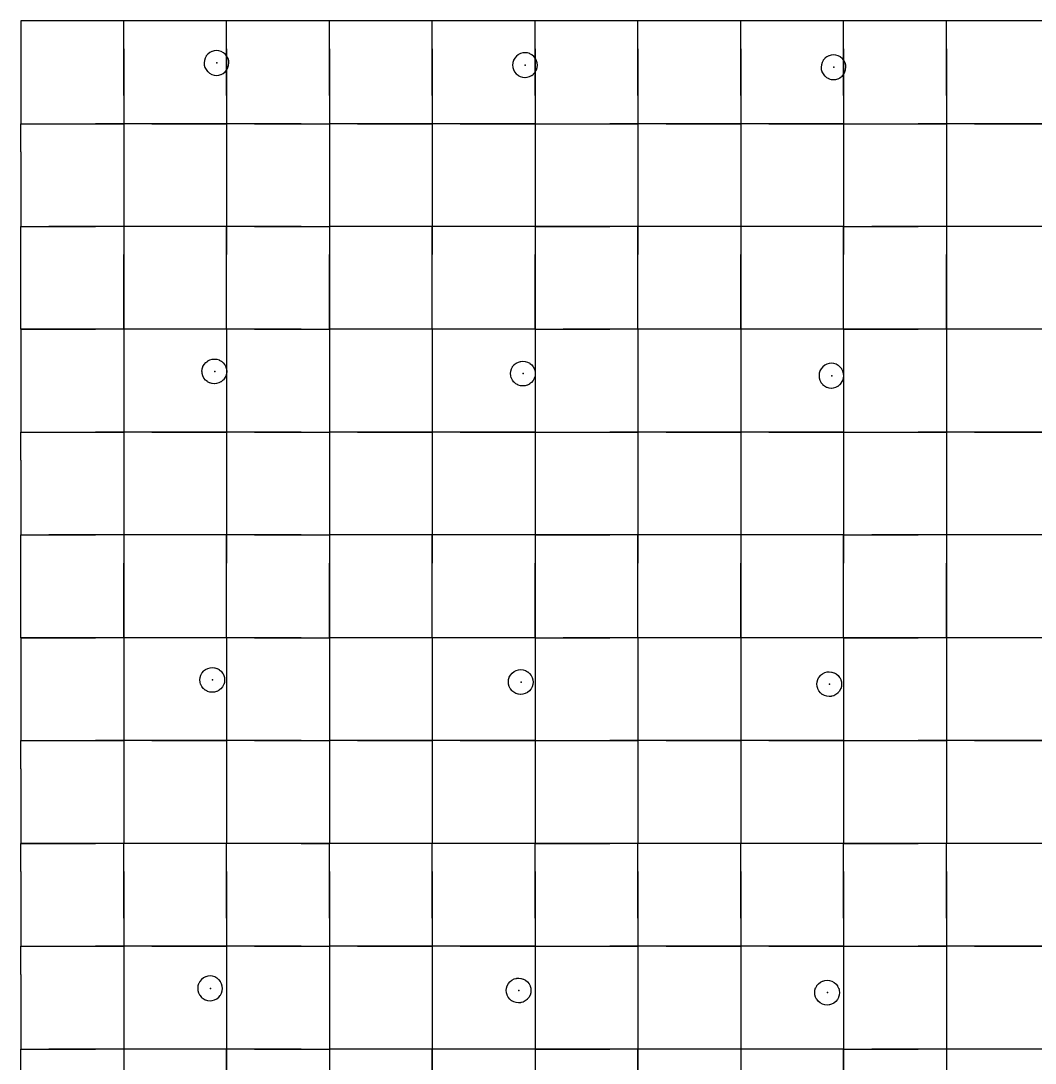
# Model space of a CAD drawing. Header units: metres. Extents: x 0 to 438, y -24 to 612.
# Drawn here: x 0 to 88.8, y 511.8 to 603 of the extents above; entities that cross this region are included whole.
import ezdxf

# ---------------------------------------------------------------- set-up
doc = ezdxf.new("R2010")
doc.units = ezdxf.units.M
doc.layers.add('LAYER_01_CUT', color=7, linetype='Continuous')
doc.layers.add('LAYER_04_GRID', color=7, linetype='Continuous')

msp = doc.modelspace()

# ---------------------------------------------------------------- linework, layer by layer
at = {"layer": 'LAYER_01_CUT'}
for points in [[(90, 603), (87.538, 603), (81, 603), (78.538, 603), (72, 603), (69.538, 603), (63, 603), (60.538, 603), (54, 603), (51.538, 603), (45, 603), (42.538, 603), (36, 603), (33.538, 603), (27, 603), (24.538, 603), (18, 603), (15.538, 603), (9, 603), (6.538, 603), (0, 603), (0, 600.538)], [(9, 596.462), (9, 603)], [(9, 600.538), (9, 603)], [(18, 596.462), (18, 603)], [(18, 600.538), (18, 603)], [(27, 596.462), (27, 603)], [(27, 600.538), (27, 603)], [(36, 596.462), (36, 603)], [(36, 600.538), (36, 603)], [(45, 596.462), (45, 603)], [(45, 600.538), (45, 603)], [(54, 596.462), (54, 603)], [(54, 600.538), (54, 603)], [(63, 596.462), (63, 603)], [(63, 600.538), (63, 603)], [(72, 596.462), (72, 603)], [(72, 600.538), (72, 603)], [(81, 596.462), (81, 603)], [(81, 600.538), (81, 603)], [(0, 600.538), (0, 594)], [(9, 600.538), (9, 594)], [(16.512, 598.418), (16.52, 598.414), (16.704, 598.314), (16.712, 598.311), (16.908, 598.251), (16.917, 598.25), (17.115, 598.23), (17.123, 598.23), (17.31, 598.246), (17.318, 598.248), (17.509, 598.301), (17.517, 598.305), (17.702, 598.398), (17.709, 598.403), (17.875, 598.534), (17.881, 598.541), (18.017, 598.702), (18.022, 598.71), (18.122, 598.895), (18.124, 598.903), (18.185, 599.099), (18.185, 599.107), (18.206, 599.306), (18.205, 599.313), (18.19, 599.5), (18.188, 599.508), (18.135, 599.7), (18.131, 599.708), (18.038, 599.893), (18.032, 599.9), (17.902, 600.066), (17.895, 600.071), (17.733, 600.208), (17.726, 600.212), (17.541, 600.312), (17.533, 600.315), (17.337, 600.375), (17.329, 600.376), (17.13, 600.396), (17.122, 600.396), (16.935, 600.38), (16.927, 600.378), (16.736, 600.325), (16.728, 600.321), (16.543, 600.228), (16.536, 600.223), (16.37, 600.092), (16.364, 600.086), (16.228, 599.924), (16.224, 599.916), (16.123, 599.732), (16.121, 599.723), (16.061, 599.527), (16.06, 599.519), (16.039, 599.321), (16.04, 599.313), (16.055, 599.126), (16.058, 599.118), (16.111, 598.926), (16.115, 598.919), (16.207, 598.734), (16.213, 598.727), (16.343, 598.56), (16.35, 598.555), (16.512, 598.418)], [(18, 600.538), (18, 594)], [(27, 600.538), (27, 594)], [(36, 600.538), (36, 594)], [(45, 600.538), (45, 594)], [(54, 600.538), (54, 594)], [(63, 600.538), (63, 594)], [(72, 600.538), (72, 594)], [(81, 600.538), (81, 594)], [(43.535, 600.037), (43.369, 599.906), (43.364, 599.899), (43.227, 599.737), (43.223, 599.73), (43.123, 599.545), (43.12, 599.537), (43.06, 599.341), (43.059, 599.333), (43.039, 599.134), (43.039, 599.126), (43.055, 598.939), (43.057, 598.931), (43.11, 598.74), (43.114, 598.732), (43.207, 598.547), (43.212, 598.54), (43.343, 598.374), (43.349, 598.368), (43.511, 598.232), (43.519, 598.228), (43.703, 598.127), (43.712, 598.125), (43.908, 598.065), (43.916, 598.064), (44.114, 598.043), (44.122, 598.044), (44.309, 598.06), (44.317, 598.062), (44.509, 598.115), (44.516, 598.119), (44.702, 598.211), (44.708, 598.217), (44.875, 598.347), (44.88, 598.354), (45.017, 598.516), (45.021, 598.524), (45.121, 598.708), (45.124, 598.716), (45.184, 598.912), (45.185, 598.921), (45.205, 599.119), (45.205, 599.127), (45.189, 599.314), (45.187, 599.322), (45.134, 599.513), (45.13, 599.521), (45.037, 599.706), (45.032, 599.713), (44.901, 599.879), (44.895, 599.885), (44.733, 600.021), (44.725, 600.026), (44.54, 600.126), (44.532, 600.128), (44.336, 600.189), (44.328, 600.189), (44.13, 600.21), (44.122, 600.209), (43.935, 600.194), (43.927, 600.192), (43.735, 600.139), (43.728, 600.135), (43.542, 600.042), (43.535, 600.037)], [(71.88, 598.168), (72.016, 598.33), (72.02, 598.337), (72.121, 598.522), (72.123, 598.53), (72.183, 598.726), (72.184, 598.734), (72.205, 598.933), (72.204, 598.94), (72.188, 599.127), (72.186, 599.135), (72.133, 599.327), (72.129, 599.335), (72.037, 599.52), (72.031, 599.527), (71.901, 599.693), (71.894, 599.699), (71.732, 599.835), (71.724, 599.839), (71.54, 599.939), (71.532, 599.942), (71.336, 600.002), (71.327, 600.003), (71.129, 600.024), (71.121, 600.023), (70.934, 600.007), (70.926, 600.005), (70.735, 599.952), (70.727, 599.948), (70.542, 599.856), (70.535, 599.85), (70.369, 599.719), (70.363, 599.713), (70.227, 599.551), (70.222, 599.543), (70.122, 599.359), (70.12, 599.351), (70.059, 599.154), (70.058, 599.146), (70.038, 598.948), (70.039, 598.94), (70.054, 598.753), (70.056, 598.745), (70.109, 598.553), (70.113, 598.546), (70.206, 598.361), (70.211, 598.354), (70.342, 598.188), (70.349, 598.182), (70.511, 598.045), (70.518, 598.041), (70.703, 597.941), (70.711, 597.938), (70.907, 597.878), (70.915, 597.877), (71.114, 597.857), (71.122, 597.858), (71.309, 597.873), (71.317, 597.875), (71.508, 597.928), (71.516, 597.932), (71.701, 598.025), (71.708, 598.03), (71.874, 598.161), (71.88, 598.168)], [(9, 596.462), (9, 594)], [(18, 596.462), (18, 594)], [(27, 596.462), (27, 594)], [(36, 596.462), (36, 594)], [(45, 596.462), (45, 594)], [(54, 596.462), (54, 594)], [(63, 596.462), (63, 594)], [(72, 596.462), (72, 594)], [(81, 596.462), (81, 594)], [(0, 591.538), (0, 594), (2.462, 594), (9, 594), (9, 587.462)], [(0, 594), (6.538, 594)], [(9, 594), (6.538, 594)], [(11.462, 594), (9, 594)], [(15.538, 594), (9, 594)], [(9, 594), (9, 591.538)], [(11.462, 594), (18, 594), (18, 587.462)], [(18, 594), (15.538, 594)], [(20.462, 594), (18, 594)], [(24.538, 594), (18, 594)], [(18, 594), (18, 591.538)], [(20.462, 594), (27, 594), (27, 587.462)], [(24.538, 594), (27, 594)], [(29.462, 594), (27, 594)], [(33.538, 594), (27, 594)], [(27, 594), (27, 591.538)], [(29.462, 594), (36, 594), (36, 587.462)], [(36, 594), (33.538, 594)], [(38.462, 594), (36, 594)], [(42.538, 594), (36, 594)], [(36, 594), (36, 591.538)], [(38.462, 594), (45, 594), (45, 587.462)], [(45, 594), (42.538, 594)], [(45, 594), (45, 591.538)], [(45, 594), (47.462, 594)], [(45, 594), (51.538, 594)], [(47.462, 594), (54, 594), (54, 587.462)], [(54, 594), (51.538, 594)], [(56.462, 594), (54, 594)], [(60.538, 594), (54, 594)], [(54, 594), (54, 591.538)], [(56.462, 594), (63, 594), (63, 587.462)], [(63, 594), (60.538, 594)], [(65.462, 594), (63, 594)], [(69.538, 594), (63, 594)], [(63, 594), (63, 591.538)], [(65.462, 594), (72, 594), (72, 587.462)], [(72, 594), (69.538, 594)], [(72, 594), (72, 591.538)], [(72, 594), (74.462, 594)], [(72, 594), (78.538, 594)], [(74.462, 594), (81, 594), (81, 587.462)], [(81, 594), (78.538, 594)], [(83.462, 594), (81, 594)], [(87.538, 594), (81, 594)], [(81, 594), (81, 591.538)], [(83.462, 594), (90, 594), (90, 587.462)], [(90, 594), (87.538, 594)], [(0, 591.538), (0, 585)], [(9, 591.538), (9, 585)], [(18, 591.538), (18, 585)], [(27, 591.538), (27, 585)], [(36, 591.538), (36, 585)], [(45, 591.538), (45, 585)], [(54, 591.538), (54, 585)], [(63, 591.538), (63, 585)], [(72, 591.538), (72, 585)], [(81, 591.538), (81, 585)], [(9, 587.462), (9, 585)], [(18, 587.462), (18, 585)], [(27, 587.462), (27, 585)], [(36, 587.462), (36, 585)], [(45, 587.462), (45, 585)], [(54, 587.462), (54, 585)], [(63, 587.462), (63, 585)], [(72, 587.462), (72, 585)], [(81, 587.462), (81, 585)], [(0, 582.538), (0, 585), (2.462, 585)], [(0, 585), (6.538, 585)], [(9, 585), (2.462, 585)], [(9, 585), (6.538, 585)], [(11.462, 585), (9, 585), (9, 578.462), (9, 576), (9, 569.462)], [(15.538, 585), (9, 585)], [(9, 585), (9, 582.538)], [(18, 585), (11.462, 585)], [(18, 585), (15.538, 585)], [(18, 578.462), (18, 585), (18, 582.538)], [(20.462, 585), (18, 585)], [(24.538, 585), (18, 585)], [(20.462, 585), (27, 585)], [(24.538, 585), (27, 585)], [(29.462, 585), (27, 585), (27, 578.462), (27, 576), (27, 569.462)], [(33.538, 585), (27, 585)], [(27, 585), (27, 582.538)], [(36, 585), (29.462, 585)], [(36, 585), (33.538, 585)], [(36, 578.462), (36, 585), (36, 582.538)], [(38.462, 585), (36, 585)], [(42.538, 585), (36, 585)], [(45, 585), (38.462, 585)], [(45, 585), (42.538, 585)], [(47.462, 585), (45, 585), (45, 578.462), (45, 576), (45, 569.462)], [(45, 585), (45, 582.538)], [(45, 585), (51.538, 585)], [(54, 585), (47.462, 585)], [(54, 585), (51.538, 585)], [(54, 578.462), (54, 585), (54, 582.538)], [(56.462, 585), (54, 585)], [(60.538, 585), (54, 585)], [(63, 585), (56.462, 585)], [(63, 585), (60.538, 585)], [(65.462, 585), (63, 585), (63, 578.462), (63, 576), (63, 569.462)], [(69.538, 585), (63, 585)], [(63, 585), (63, 582.538)], [(72, 585), (65.462, 585)], [(72, 585), (69.538, 585)], [(72, 578.462), (72, 585), (72, 582.538)], [(72, 585), (74.462, 585)], [(72, 585), (78.538, 585)], [(81, 585), (74.462, 585)], [(81, 585), (78.538, 585)], [(83.462, 585), (81, 585), (81, 578.462), (81, 576), (81, 569.462)], [(87.538, 585), (81, 585)], [(81, 585), (81, 582.538)], [(90, 585), (83.462, 585)], [(90, 585), (87.538, 585)], [(0, 576), (0, 582.538)], [(9, 576), (9, 582.538)], [(18, 576), (18, 582.538)], [(27, 576), (27, 582.538)], [(36, 576), (36, 582.538)], [(45, 576), (45, 582.538)], [(54, 576), (54, 582.538)], [(63, 576), (63, 582.538)], [(72, 576), (72, 582.538)], [(81, 576), (81, 582.538)], [(18, 576), (18, 578.462)], [(36, 576), (36, 578.462)], [(54, 576), (54, 578.462)], [(72, 576), (72, 578.462)], [(2.462, 576), (0, 576), (0, 573.538)], [(0, 576), (6.538, 576)], [(9, 576), (2.462, 576)], [(9, 576), (6.538, 576)], [(11.462, 576), (9, 576)], [(15.538, 576), (9, 576)], [(9, 576), (9, 573.538)], [(18, 576), (11.462, 576)], [(18, 576), (15.538, 576)], [(20.462, 576), (18, 576), (18, 569.462)], [(24.538, 576), (18, 576)], [(18, 576), (18, 573.538)], [(20.462, 576), (27, 576)], [(24.538, 576), (27, 576)], [(29.462, 576), (27, 576)], [(33.538, 576), (27, 576)], [(27, 576), (27, 573.538)], [(36, 576), (29.462, 576)], [(36, 576), (33.538, 576)], [(38.462, 576), (36, 576), (36, 569.462)], [(42.538, 576), (36, 576)], [(36, 576), (36, 573.538)], [(45, 576), (38.462, 576)], [(45, 576), (42.538, 576)], [(45, 576), (45, 573.538)], [(45, 576), (47.462, 576)], [(45, 576), (51.538, 576)], [(54, 576), (47.462, 576)], [(54, 576), (51.538, 576)], [(56.462, 576), (54, 576), (54, 569.462)], [(60.538, 576), (54, 576)], [(54, 576), (54, 573.538)], [(63, 576), (56.462, 576)], [(63, 576), (60.538, 576)], [(65.462, 576), (63, 576)], [(69.538, 576), (63, 576)], [(63, 576), (63, 573.538)], [(72, 576), (65.462, 576)], [(72, 576), (69.538, 576)], [(74.462, 576), (72, 576), (72, 569.462)], [(72, 576), (72, 573.538)], [(72, 576), (78.538, 576)], [(81, 576), (74.462, 576)], [(81, 576), (78.538, 576)], [(83.462, 576), (81, 576)], [(87.538, 576), (81, 576)], [(81, 576), (81, 573.538)], [(90, 576), (83.462, 576)], [(90, 576), (87.538, 576)], [(0, 573.538), (0, 567)], [(9, 573.538), (9, 567)], [(17.938, 571.903), (17.935, 571.895), (17.835, 571.711), (17.831, 571.703), (17.695, 571.541), (17.689, 571.535), (17.523, 571.404), (17.516, 571.398), (17.331, 571.306), (17.323, 571.302), (17.131, 571.249), (17.123, 571.247), (16.936, 571.231), (16.929, 571.23), (16.73, 571.251), (16.722, 571.252), (16.526, 571.312), (16.518, 571.315), (16.333, 571.415), (16.326, 571.419), (16.164, 571.555), (16.157, 571.561), (16.026, 571.727), (16.021, 571.734), (15.928, 571.919), (15.924, 571.927), (15.871, 572.119), (15.869, 572.127), (15.854, 572.313), (15.853, 572.321), (15.873, 572.52), (15.874, 572.528), (15.934, 572.724), (15.937, 572.732), (16.037, 572.917), (16.041, 572.924), (16.178, 573.086), (16.183, 573.093), (16.35, 573.224), (16.357, 573.229), (16.542, 573.322), (16.549, 573.326), (16.741, 573.379), (16.749, 573.381), (16.936, 573.396), (16.944, 573.397), (17.142, 573.377), (17.151, 573.376), (17.346, 573.315), (17.355, 573.313), (17.539, 573.213), (17.547, 573.209), (17.709, 573.072), (17.715, 573.066), (17.846, 572.9), (17.851, 572.893), (17.944, 572.708), (17.948, 572.701), (18.001, 572.509), (18.003, 572.501), (18.019, 572.314), (18.019, 572.306), (17.999, 572.108), (17.998, 572.099), (17.938, 571.903)], [(18, 573.538), (18, 567)], [(27, 573.538), (27, 567)], [(36, 573.538), (36, 567)], [(42.924, 571.741), (42.871, 571.932), (42.868, 571.94), (42.853, 572.127), (42.852, 572.135), (42.873, 572.333), (42.873, 572.342), (42.934, 572.538), (42.936, 572.546), (43.037, 572.73), (43.041, 572.738), (43.177, 572.9), (43.183, 572.907), (43.349, 573.037), (43.356, 573.043), (43.541, 573.135), (43.549, 573.139), (43.74, 573.192), (43.748, 573.194), (43.935, 573.21), (43.943, 573.211), (44.142, 573.19), (44.15, 573.189), (44.346, 573.129), (44.354, 573.126), (44.538, 573.026), (44.546, 573.022), (44.708, 572.886), (44.715, 572.88), (44.845, 572.714), (44.851, 572.707), (44.944, 572.522), (44.947, 572.514), (45, 572.322), (45.003, 572.314), (45.018, 572.128), (45.019, 572.12), (44.998, 571.921), (44.998, 571.913), (44.937, 571.717), (44.935, 571.709), (44.834, 571.524), (44.83, 571.517), (44.694, 571.355), (44.688, 571.348), (44.522, 571.217), (44.515, 571.212), (44.33, 571.119), (44.322, 571.115), (44.131, 571.062), (44.123, 571.06), (43.936, 571.045), (43.928, 571.044), (43.729, 571.064), (43.721, 571.065), (43.525, 571.126), (43.517, 571.128), (43.333, 571.228), (43.325, 571.232), (43.163, 571.369), (43.156, 571.375), (43.026, 571.541), (43.02, 571.548), (42.927, 571.733), (42.924, 571.741)], [(45, 573.538), (45, 567)], [(54, 573.538), (54, 567)], [(63, 573.538), (63, 567)], [(71.329, 570.933), (71.514, 571.025), (71.521, 571.031), (71.688, 571.162), (71.693, 571.168), (71.83, 571.33), (71.834, 571.338), (71.934, 571.522), (71.937, 571.53), (71.997, 571.727), (71.998, 571.735), (72.018, 571.933), (72.017, 571.941), (72.002, 572.128), (72, 572.136), (71.947, 572.328), (71.943, 572.335), (71.85, 572.52), (71.845, 572.527), (71.714, 572.693), (71.707, 572.699), (71.545, 572.836), (71.538, 572.84), (71.353, 572.94), (71.345, 572.943), (71.149, 573.003), (71.141, 573.004), (70.942, 573.024), (70.935, 573.023), (70.748, 573.008), (70.74, 573.006), (70.548, 572.953), (70.54, 572.949), (70.355, 572.856), (70.348, 572.851), (70.182, 572.72), (70.176, 572.713), (70.04, 572.551), (70.036, 572.544), (69.936, 572.359), (69.933, 572.351), (69.873, 572.155), (69.872, 572.147), (69.852, 571.948), (69.852, 571.941), (69.868, 571.754), (69.87, 571.746), (69.923, 571.554), (69.927, 571.546), (70.02, 571.361), (70.025, 571.354), (70.156, 571.188), (70.162, 571.183), (70.324, 571.046), (70.332, 571.042), (70.516, 570.942), (70.525, 570.939), (70.721, 570.879), (70.729, 570.878), (70.927, 570.858), (70.935, 570.858), (71.122, 570.874), (71.13, 570.876), (71.322, 570.929), (71.329, 570.933)], [(72, 573.538), (72, 567)], [(81, 573.538), (81, 567)], [(9, 569.462), (9, 567)], [(18, 569.462), (18, 567)], [(27, 569.462), (27, 567)], [(36, 569.462), (36, 567)], [(45, 569.462), (45, 567)], [(54, 569.462), (54, 567)], [(63, 569.462), (63, 567)], [(72, 569.462), (72, 567)], [(81, 569.462), (81, 567)], [(0, 564.538), (0, 567), (2.462, 567), (9, 567), (9, 560.462)], [(0, 567), (6.538, 567)], [(9, 567), (6.538, 567)], [(11.462, 567), (9, 567)], [(15.538, 567), (9, 567)], [(9, 567), (9, 564.538)], [(11.462, 567), (18, 567), (18, 560.462)], [(18, 567), (15.538, 567)], [(20.462, 567), (18, 567)], [(24.538, 567), (18, 567)], [(18, 567), (18, 564.538)], [(20.462, 567), (27, 567), (27, 560.462)], [(24.538, 567), (27, 567)], [(29.462, 567), (27, 567)], [(33.538, 567), (27, 567)], [(27, 567), (27, 564.538)], [(29.462, 567), (36, 567), (36, 560.462)], [(36, 567), (33.538, 567)], [(38.462, 567), (36, 567)], [(42.538, 567), (36, 567)], [(36, 567), (36, 564.538)], [(38.462, 567), (45, 567), (45, 560.462)], [(45, 567), (42.538, 567)], [(45, 567), (45, 564.538)], [(45, 567), (47.462, 567)], [(45, 567), (51.538, 567)], [(47.462, 567), (54, 567), (54, 560.462)], [(54, 567), (51.538, 567)], [(56.462, 567), (54, 567)], [(60.538, 567), (54, 567)], [(54, 567), (54, 564.538)], [(56.462, 567), (63, 567), (63, 560.462)], [(63, 567), (60.538, 567)], [(65.462, 567), (63, 567)], [(69.538, 567), (63, 567)], [(63, 567), (63, 564.538)], [(65.462, 567), (72, 567), (72, 560.462)], [(72, 567), (69.538, 567)], [(72, 567), (72, 564.538)], [(72, 567), (74.462, 567)], [(72, 567), (78.538, 567)], [(74.462, 567), (81, 567), (81, 560.462)], [(81, 567), (78.538, 567)], [(83.462, 567), (81, 567)], [(87.538, 567), (81, 567)], [(81, 567), (81, 564.538)], [(83.462, 567), (90, 567), (90, 560.462)], [(90, 567), (87.538, 567)], [(0, 564.538), (0, 558)], [(9, 564.538), (9, 558)], [(18, 564.538), (18, 558)], [(27, 564.538), (27, 558)], [(36, 564.538), (36, 558)], [(45, 564.538), (45, 558)], [(54, 564.538), (54, 558)], [(63, 564.538), (63, 558)], [(72, 564.538), (72, 558)], [(81, 564.538), (81, 558)], [(9, 560.462), (9, 558)], [(18, 560.462), (18, 558)], [(27, 560.462), (27, 558)], [(36, 560.462), (36, 558)], [(45, 560.462), (45, 558)], [(54, 560.462), (54, 558)], [(63, 560.462), (63, 558)], [(72, 560.462), (72, 558)], [(81, 560.462), (81, 558)], [(0, 555.538), (0, 558), (2.462, 558)], [(0, 558), (6.538, 558)], [(9, 558), (2.462, 558)], [(9, 558), (6.538, 558)], [(11.462, 558), (9, 558), (9, 551.462), (9, 549), (9, 542.462)], [(15.538, 558), (9, 558)], [(9, 558), (9, 555.538)], [(18, 558), (11.462, 558)], [(18, 558), (15.538, 558)], [(18, 551.462), (18, 558), (18, 555.538)], [(20.462, 558), (18, 558)], [(24.538, 558), (18, 558)], [(20.462, 558), (27, 558)], [(24.538, 558), (27, 558)], [(29.462, 558), (27, 558), (27, 551.462), (27, 549), (27, 542.462)], [(33.538, 558), (27, 558)], [(27, 558), (27, 555.538)], [(36, 558), (29.462, 558)], [(36, 558), (33.538, 558)], [(36, 551.462), (36, 558), (36, 555.538)], [(38.462, 558), (36, 558)], [(42.538, 558), (36, 558)], [(45, 558), (38.462, 558)], [(45, 558), (42.538, 558)], [(47.462, 558), (45, 558), (45, 551.462), (45, 549), (45, 542.462)], [(45, 558), (45, 555.538)], [(45, 558), (51.538, 558)], [(54, 558), (47.462, 558)], [(54, 558), (51.538, 558)], [(54, 551.462), (54, 558), (54, 555.538)], [(56.462, 558), (54, 558)], [(60.538, 558), (54, 558)], [(63, 558), (56.462, 558)], [(63, 558), (60.538, 558)], [(65.462, 558), (63, 558), (63, 551.462), (63, 549), (63, 542.462)], [(69.538, 558), (63, 558)], [(63, 558), (63, 555.538)], [(72, 558), (65.462, 558)], [(72, 558), (69.538, 558)], [(72, 551.462), (72, 558), (72, 555.538)], [(72, 558), (74.462, 558)], [(72, 558), (78.538, 558)], [(81, 558), (74.462, 558)], [(81, 558), (78.538, 558)], [(83.462, 558), (81, 558), (81, 551.462), (81, 549), (81, 542.462)], [(87.538, 558), (81, 558)], [(81, 558), (81, 555.538)], [(90, 558), (83.462, 558)], [(90, 558), (87.538, 558)], [(0, 549), (0, 555.538)], [(9, 549), (9, 555.538)], [(18, 549), (18, 555.538)], [(27, 549), (27, 555.538)], [(36, 549), (36, 555.538)], [(45, 549), (45, 555.538)], [(54, 549), (54, 555.538)], [(63, 549), (63, 555.538)], [(72, 549), (72, 555.538)], [(81, 549), (81, 555.538)], [(18, 549), (18, 551.462)], [(36, 549), (36, 551.462)], [(54, 549), (54, 551.462)], [(72, 549), (72, 551.462)], [(2.462, 549), (0, 549), (0, 546.538)], [(0, 549), (6.538, 549)], [(9, 549), (2.462, 549)], [(9, 549), (6.538, 549)], [(11.462, 549), (9, 549)], [(15.538, 549), (9, 549)], [(9, 549), (9, 546.538)], [(18, 549), (11.462, 549)], [(18, 549), (15.538, 549)], [(20.462, 549), (18, 549), (18, 542.462)], [(24.538, 549), (18, 549)], [(18, 549), (18, 546.538)], [(20.462, 549), (27, 549)], [(24.538, 549), (27, 549)], [(29.462, 549), (27, 549)], [(33.538, 549), (27, 549)], [(27, 549), (27, 546.538)], [(36, 549), (29.462, 549)], [(36, 549), (33.538, 549)], [(38.462, 549), (36, 549), (36, 542.462)], [(42.538, 549), (36, 549)], [(36, 549), (36, 546.538)], [(45, 549), (38.462, 549)], [(45, 549), (42.538, 549)], [(45, 549), (45, 546.538)], [(45, 549), (47.462, 549)], [(45, 549), (51.538, 549)], [(54, 549), (47.462, 549)], [(54, 549), (51.538, 549)], [(56.462, 549), (54, 549), (54, 542.462)], [(60.538, 549), (54, 549)], [(54, 549), (54, 546.538)], [(63, 549), (56.462, 549)], [(63, 549), (60.538, 549)], [(65.462, 549), (63, 549)], [(69.538, 549), (63, 549)], [(63, 549), (63, 546.538)], [(72, 549), (65.462, 549)], [(72, 549), (69.538, 549)], [(74.462, 549), (72, 549), (72, 542.462)], [(72, 549), (72, 546.538)], [(72, 549), (78.538, 549)], [(81, 549), (74.462, 549)], [(81, 549), (78.538, 549)], [(83.462, 549), (81, 549)], [(87.538, 549), (81, 549)], [(81, 549), (81, 546.538)], [(90, 549), (83.462, 549)], [(90, 549), (87.538, 549)], [(0, 546.538), (0, 540)], [(9, 546.538), (9, 540)], [(18, 546.538), (18, 540)], [(27, 546.538), (27, 540)], [(36, 546.538), (36, 540)], [(45, 546.538), (45, 540)], [(54, 546.538), (54, 540)], [(63, 546.538), (63, 540)], [(72, 546.538), (72, 540)], [(81, 546.538), (81, 540)], [(17.748, 544.896), (17.648, 544.711), (17.644, 544.704), (17.508, 544.542), (17.502, 544.535), (17.336, 544.405), (17.329, 544.399), (17.144, 544.306), (17.136, 544.302), (16.944, 544.25), (16.936, 544.247), (16.749, 544.232), (16.742, 544.231), (16.543, 544.252), (16.535, 544.252), (16.339, 544.313), (16.331, 544.315), (16.146, 544.415), (16.139, 544.42), (15.977, 544.556), (15.97, 544.562), (15.839, 544.728), (15.834, 544.735), (15.741, 544.92), (15.737, 544.928), (15.684, 545.119), (15.682, 545.127), (15.667, 545.314), (15.666, 545.322), (15.686, 545.52), (15.687, 545.529), (15.747, 545.725), (15.75, 545.733), (15.85, 545.917), (15.854, 545.925), (15.991, 546.087), (15.997, 546.094), (16.163, 546.224), (16.17, 546.23), (16.355, 546.322), (16.362, 546.326), (16.554, 546.379), (16.562, 546.381), (16.749, 546.397), (16.757, 546.398), (16.955, 546.377), (16.964, 546.376), (17.16, 546.316), (17.168, 546.314), (17.352, 546.213), (17.36, 546.209), (17.522, 546.073), (17.529, 546.067), (17.659, 545.901), (17.664, 545.894), (17.757, 545.709), (17.761, 545.701), (17.814, 545.51), (17.816, 545.502), (17.832, 545.315), (17.832, 545.307), (17.812, 545.108), (17.811, 545.1), (17.751, 544.904), (17.748, 544.896)], [(44.664, 545.707), (44.757, 545.522), (44.761, 545.515), (44.814, 545.323), (44.816, 545.315), (44.832, 545.128), (44.832, 545.12), (44.812, 544.922), (44.811, 544.914), (44.751, 544.718), (44.748, 544.709), (44.648, 544.525), (44.644, 544.517), (44.507, 544.355), (44.502, 544.349), (44.336, 544.218), (44.329, 544.213), (44.143, 544.12), (44.136, 544.116), (43.944, 544.063), (43.936, 544.061), (43.749, 544.045), (43.741, 544.045), (43.543, 544.065), (43.535, 544.066), (43.339, 544.126), (43.331, 544.129), (43.146, 544.229), (43.138, 544.233), (42.976, 544.37), (42.97, 544.375), (42.839, 544.541), (42.834, 544.548), (42.741, 544.733), (42.737, 544.741), (42.684, 544.933), (42.682, 544.941), (42.666, 545.128), (42.666, 545.135), (42.686, 545.334), (42.687, 545.342), (42.747, 545.538), (42.75, 545.546), (42.85, 545.731), (42.854, 545.739), (42.991, 545.9), (42.996, 545.907), (43.163, 546.038), (43.169, 546.043), (43.355, 546.136), (43.362, 546.14), (43.554, 546.193), (43.562, 546.195), (43.749, 546.211), (43.757, 546.211), (43.955, 546.191), (43.963, 546.19), (44.159, 546.13), (44.168, 546.127), (44.352, 546.027), (44.36, 546.023), (44.522, 545.886), (44.528, 545.881), (44.659, 545.714), (44.664, 545.707)], [(70.748, 546.024), (70.756, 546.025), (70.955, 546.004), (70.963, 546.003), (71.159, 545.943), (71.167, 545.941), (71.351, 545.84), (71.359, 545.836), (71.521, 545.7), (71.528, 545.694), (71.658, 545.528), (71.664, 545.521), (71.757, 545.336), (71.76, 545.328), (71.813, 545.137), (71.816, 545.129), (71.831, 544.942), (71.832, 544.934), (71.811, 544.735), (71.81, 544.727), (71.75, 544.531), (71.748, 544.523), (71.647, 544.339), (71.643, 544.331), (71.507, 544.169), (71.501, 544.162), (71.335, 544.032), (71.328, 544.026), (71.143, 543.933), (71.135, 543.93), (70.944, 543.877), (70.936, 543.874), (70.749, 543.859), (70.741, 543.858), (70.542, 543.879), (70.534, 543.88), (70.338, 543.94), (70.33, 543.942), (70.146, 544.042), (70.138, 544.047), (69.976, 544.183), (69.969, 544.189), (69.839, 544.355), (69.833, 544.362), (69.74, 544.547), (69.736, 544.555), (69.683, 544.746), (69.681, 544.754), (69.666, 544.941), (69.665, 544.949), (69.686, 545.147), (69.686, 545.156), (69.747, 545.352), (69.749, 545.36), (69.849, 545.544), (69.854, 545.552), (69.99, 545.714), (69.996, 545.721), (70.162, 545.851), (70.169, 545.857), (70.354, 545.95), (70.362, 545.953), (70.553, 546.006), (70.561, 546.009), (70.748, 546.024)], [(9, 542.462), (9, 540)], [(18, 542.462), (18, 540)], [(27, 542.462), (27, 540)], [(36, 542.462), (36, 540)], [(45, 542.462), (45, 540)], [(54, 542.462), (54, 540)], [(63, 542.462), (63, 540)], [(72, 542.462), (72, 540)], [(81, 542.462), (81, 540)], [(0, 537.538), (0, 540), (2.462, 540), (9, 540), (9, 533.462)], [(0, 540), (6.538, 540)], [(9, 540), (6.538, 540)], [(11.462, 540), (9, 540)], [(15.538, 540), (9, 540)], [(9, 540), (9, 537.538)], [(11.462, 540), (18, 540), (18, 533.462)], [(18, 540), (15.538, 540)], [(20.462, 540), (18, 540)], [(24.538, 540), (18, 540)], [(18, 540), (18, 537.538)], [(20.462, 540), (27, 540), (27, 533.462)], [(24.538, 540), (27, 540)], [(29.462, 540), (27, 540)], [(33.538, 540), (27, 540)], [(27, 540), (27, 537.538)], [(29.462, 540), (36, 540), (36, 533.462)], [(36, 540), (33.538, 540)], [(38.462, 540), (36, 540)], [(42.538, 540), (36, 540)], [(36, 540), (36, 537.538)], [(38.462, 540), (45, 540), (45, 533.462)], [(45, 540), (42.538, 540)], [(45, 540), (45, 537.538)], [(45, 540), (47.462, 540)], [(45, 540), (51.538, 540)], [(47.462, 540), (54, 540), (54, 533.462)], [(54, 540), (51.538, 540)], [(56.462, 540), (54, 540)], [(60.538, 540), (54, 540)], [(54, 540), (54, 537.538)], [(56.462, 540), (63, 540), (63, 533.462)], [(63, 540), (60.538, 540)], [(65.462, 540), (63, 540)], [(69.538, 540), (63, 540)], [(63, 540), (63, 537.538)], [(65.462, 540), (72, 540), (72, 533.462)], [(72, 540), (69.538, 540)], [(72, 540), (72, 537.538)], [(72, 540), (74.462, 540)], [(72, 540), (78.538, 540)], [(74.462, 540), (81, 540), (81, 533.462)], [(81, 540), (78.538, 540)], [(83.462, 540), (81, 540)], [(87.538, 540), (81, 540)], [(81, 540), (81, 537.538)], [(83.462, 540), (90, 540), (90, 533.462)], [(90, 540), (87.538, 540)], [(0, 537.538), (0, 531)], [(9, 537.538), (9, 531)], [(18, 537.538), (18, 531)], [(27, 537.538), (27, 531)], [(36, 537.538), (36, 531)], [(45, 537.538), (45, 531)], [(54, 537.538), (54, 531)], [(63, 537.538), (63, 531)], [(72, 537.538), (72, 531)], [(81, 537.538), (81, 531)], [(9, 533.462), (9, 531)], [(18, 533.462), (18, 531)], [(27, 533.462), (27, 531)], [(36, 533.462), (36, 531)], [(45, 533.462), (45, 531)], [(54, 533.462), (54, 531)], [(63, 533.462), (63, 531)], [(72, 533.462), (72, 531)], [(81, 533.462), (81, 531)], [(90, 531), (83.462, 531), (81, 531), (74.462, 531), (72, 531), (65.462, 531), (63, 531), (56.462, 531), (54, 531), (47.462, 531), (45, 531), (38.462, 531), (36, 531), (29.462, 531), (27, 531), (20.462, 531), (18, 531), (11.462, 531), (9, 531), (2.462, 531), (0, 531), (6.538, 531)], [(0, 528.538), (0, 531)], [(9, 531), (6.538, 531)], [(15.538, 531), (9, 531)], [(9, 524.462), (9, 531)], [(9, 528.538), (9, 531)], [(18, 531), (15.538, 531)], [(24.538, 531), (18, 531)], [(18, 524.462), (18, 531)], [(18, 528.538), (18, 531)], [(24.538, 531), (27, 531)], [(33.538, 531), (27, 531)], [(27, 524.462), (27, 531)], [(27, 528.538), (27, 531)], [(36, 531), (33.538, 531)], [(42.538, 531), (36, 531)], [(36, 524.462), (36, 531)], [(36, 528.538), (36, 531)], [(45, 531), (42.538, 531)], [(45, 524.462), (45, 531)], [(45, 528.538), (45, 531)], [(45, 531), (51.538, 531)], [(54, 531), (51.538, 531)], [(60.538, 531), (54, 531)], [(54, 524.462), (54, 531)], [(54, 528.538), (54, 531)], [(63, 531), (60.538, 531)], [(69.538, 531), (63, 531)], [(63, 524.462), (63, 531)], [(63, 528.538), (63, 531)], [(72, 531), (69.538, 531)], [(72, 524.462), (72, 531)], [(72, 528.538), (72, 531)], [(72, 531), (78.538, 531)], [(81, 531), (78.538, 531)], [(87.538, 531), (81, 531)], [(81, 524.462), (81, 531)], [(81, 528.538), (81, 531)], [(90, 531), (87.538, 531)], [(0, 528.538), (0, 522)], [(9, 528.538), (9, 522)], [(18, 528.538), (18, 522)], [(27, 528.538), (27, 522)], [(36, 528.538), (36, 522)], [(45, 528.538), (45, 522)], [(54, 528.538), (54, 522)], [(63, 528.538), (63, 522)], [(72, 528.538), (72, 522)], [(81, 528.538), (81, 522)], [(9, 524.462), (9, 522)], [(18, 524.462), (18, 522)], [(27, 524.462), (27, 522)], [(36, 524.462), (36, 522)], [(45, 524.462), (45, 522)], [(54, 524.462), (54, 522)], [(63, 524.462), (63, 522)], [(72, 524.462), (72, 522)], [(81, 524.462), (81, 522)], [(0, 519.538), (0, 522), (2.462, 522), (9, 522), (9, 515.462)], [(0, 522), (6.538, 522)], [(9, 522), (6.538, 522)], [(11.462, 522), (9, 522)], [(15.538, 522), (9, 522)], [(9, 522), (9, 519.538)], [(11.462, 522), (18, 522), (18, 515.462)], [(18, 522), (15.538, 522)], [(20.462, 522), (18, 522)], [(24.538, 522), (18, 522)], [(18, 522), (18, 519.538)], [(20.462, 522), (27, 522), (27, 515.462)], [(24.538, 522), (27, 522)], [(29.462, 522), (27, 522)], [(33.538, 522), (27, 522)], [(27, 522), (27, 519.538)], [(29.462, 522), (36, 522), (36, 515.462)], [(36, 522), (33.538, 522)], [(38.462, 522), (36, 522)], [(42.538, 522), (36, 522)], [(36, 522), (36, 519.538)], [(38.462, 522), (45, 522), (45, 515.462)], [(45, 522), (42.538, 522)], [(45, 522), (45, 519.538)], [(45, 522), (47.462, 522)], [(45, 522), (51.538, 522)], [(47.462, 522), (54, 522), (54, 515.462)], [(54, 522), (51.538, 522)], [(56.462, 522), (54, 522)], [(60.538, 522), (54, 522)], [(54, 522), (54, 519.538)], [(56.462, 522), (63, 522), (63, 515.462)], [(63, 522), (60.538, 522)], [(65.462, 522), (63, 522)], [(69.538, 522), (63, 522)], [(63, 522), (63, 519.538)], [(65.462, 522), (72, 522), (72, 515.462)], [(72, 522), (69.538, 522)], [(72, 522), (72, 519.538)], [(72, 522), (74.462, 522)], [(72, 522), (78.538, 522)], [(74.462, 522), (81, 522), (81, 515.462)], [(81, 522), (78.538, 522)], [(83.462, 522), (81, 522)], [(87.538, 522), (81, 522)], [(81, 522), (81, 519.538)], [(83.462, 522), (90, 522), (90, 515.462)], [(90, 522), (87.538, 522)], [(0, 519.538), (0, 513)], [(9, 519.538), (9, 513)], [(17.628, 518.51), (17.575, 518.702), (17.571, 518.71), (17.479, 518.895), (17.473, 518.902), (17.343, 519.068), (17.336, 519.073), (17.174, 519.21), (17.166, 519.214), (16.982, 519.314), (16.974, 519.317), (16.778, 519.377), (16.769, 519.378), (16.571, 519.398), (16.563, 519.398), (16.376, 519.382), (16.368, 519.38), (16.177, 519.327), (16.169, 519.323), (15.984, 519.23), (15.977, 519.225), (15.811, 519.094), (15.805, 519.088), (15.668, 518.926), (15.664, 518.918), (15.564, 518.734), (15.561, 518.725), (15.501, 518.529), (15.5, 518.521), (15.48, 518.323), (15.481, 518.315), (15.496, 518.128), (15.498, 518.12), (15.551, 517.928), (15.555, 517.921), (15.648, 517.736), (15.653, 517.729), (15.784, 517.562), (15.791, 517.557), (15.953, 517.42), (15.96, 517.416), (16.145, 517.316), (16.153, 517.313), (16.349, 517.253), (16.357, 517.252), (16.556, 517.232), (16.563, 517.232), (16.75, 517.248), (16.758, 517.25), (16.95, 517.303), (16.958, 517.307), (17.143, 517.4), (17.15, 517.405), (17.316, 517.536), (17.322, 517.543), (17.458, 517.704), (17.462, 517.712), (17.562, 517.897), (17.565, 517.905), (17.625, 518.101), (17.626, 518.109), (17.646, 518.308), (17.646, 518.315), (17.63, 518.502), (17.628, 518.51)], [(18, 519.538), (18, 513)], [(27, 519.538), (27, 513)], [(36, 519.538), (36, 513)], [(44.142, 517.213), (43.957, 517.121), (43.949, 517.117), (43.758, 517.064), (43.75, 517.062), (43.563, 517.046), (43.555, 517.045), (43.356, 517.066), (43.348, 517.067), (43.152, 517.127), (43.144, 517.129), (42.96, 517.23), (42.952, 517.234), (42.79, 517.37), (42.783, 517.376), (42.653, 517.542), (42.647, 517.549), (42.554, 517.734), (42.551, 517.742), (42.498, 517.933), (42.495, 517.941), (42.48, 518.128), (42.479, 518.136), (42.5, 518.335), (42.501, 518.343), (42.561, 518.539), (42.563, 518.547), (42.664, 518.732), (42.668, 518.739), (42.804, 518.901), (42.81, 518.908), (42.976, 519.038), (42.983, 519.044), (43.168, 519.137), (43.176, 519.14), (43.367, 519.193), (43.375, 519.196), (43.562, 519.211), (43.57, 519.212), (43.769, 519.191), (43.777, 519.191), (43.973, 519.13), (43.981, 519.128), (44.165, 519.028), (44.173, 519.023), (44.335, 518.887), (44.342, 518.881), (44.472, 518.715), (44.478, 518.708), (44.571, 518.523), (44.575, 518.515), (44.628, 518.324), (44.63, 518.316), (44.645, 518.129), (44.646, 518.121), (44.625, 517.923), (44.625, 517.914), (44.564, 517.718), (44.562, 517.71), (44.462, 517.526), (44.457, 517.518), (44.321, 517.356), (44.315, 517.349), (44.149, 517.219), (44.142, 517.213)], [(45, 519.538), (45, 513)], [(54, 519.538), (54, 513)], [(63, 519.538), (63, 513)], [(72, 519.538), (72, 513)], [(81, 519.538), (81, 513)], [(70.367, 519.007), (70.375, 519.009), (70.562, 519.025), (70.57, 519.025), (70.768, 519.005), (70.776, 519.004), (70.972, 518.944), (70.98, 518.941), (71.165, 518.841), (71.173, 518.837), (71.335, 518.7), (71.341, 518.695), (71.472, 518.529), (71.477, 518.522), (71.57, 518.337), (71.574, 518.329), (71.627, 518.137), (71.629, 518.129), (71.645, 517.942), (71.645, 517.935), (71.625, 517.736), (71.624, 517.728), (71.564, 517.532), (71.561, 517.524), (71.461, 517.339), (71.457, 517.331), (71.32, 517.17), (71.315, 517.163), (71.148, 517.032), (71.142, 517.027), (70.956, 516.934), (70.949, 516.93), (70.757, 516.877), (70.749, 516.875), (70.562, 516.859), (70.554, 516.859), (70.356, 516.879), (70.348, 516.88), (70.152, 516.94), (70.144, 516.943), (69.959, 517.043), (69.951, 517.047), (69.789, 517.184), (69.783, 517.189), (69.652, 517.356), (69.647, 517.363), (69.554, 517.548), (69.55, 517.555), (69.497, 517.747), (69.495, 517.755), (69.479, 517.942), (69.479, 517.95), (69.499, 518.148), (69.5, 518.156), (69.56, 518.352), (69.563, 518.361), (69.663, 518.545), (69.667, 518.553), (69.804, 518.715), (69.809, 518.721), (69.975, 518.852), (69.982, 518.857), (70.168, 518.95), (70.175, 518.954), (70.367, 519.007)], [(9, 515.462), (9, 513)], [(18, 515.462), (18, 513)], [(27, 515.462), (27, 513)], [(36, 515.462), (36, 513)], [(45, 515.462), (45, 513)], [(54, 515.462), (54, 513)], [(63, 515.462), (63, 513)], [(72, 515.462), (72, 513)], [(81, 515.462), (81, 513)], [(0, 510.538), (0, 513), (2.462, 513)], [(0, 513), (6.538, 513)], [(9, 513), (2.462, 513)], [(9, 513), (6.538, 513)], [(11.462, 513), (9, 513), (9, 506.462), (9, 504), (9, 497.462)], [(15.538, 513), (9, 513)], [(9, 513), (9, 510.538)], [(18, 513), (11.462, 513)], [(18, 513), (15.538, 513)], [(18, 506.462), (18, 513), (18, 510.538)], [(20.462, 513), (18, 513)], [(24.538, 513), (18, 513)], [(20.462, 513), (27, 513)], [(24.538, 513), (27, 513)], [(29.462, 513), (27, 513), (27, 506.462), (27, 504), (27, 497.462)], [(33.538, 513), (27, 513)], [(27, 513), (27, 510.538)], [(36, 513), (29.462, 513)], [(36, 513), (33.538, 513)], [(36, 506.462), (36, 513), (36, 510.538)], [(38.462, 513), (36, 513)], [(42.538, 513), (36, 513)], [(45, 513), (38.462, 513)], [(45, 513), (42.538, 513)], [(47.462, 513), (45, 513), (45, 506.462), (45, 504), (45, 497.462)], [(45, 513), (45, 510.538)], [(45, 513), (51.538, 513)], [(54, 513), (47.462, 513)], [(54, 513), (51.538, 513)], [(54, 506.462), (54, 513), (54, 510.538)], [(56.462, 513), (54, 513)], [(60.538, 513), (54, 513)], [(63, 513), (56.462, 513)], [(63, 513), (60.538, 513)], [(65.462, 513), (63, 513), (63, 506.462), (63, 504), (63, 497.462)], [(69.538, 513), (63, 513)], [(63, 513), (63, 510.538)], [(72, 513), (65.462, 513)], [(72, 513), (69.538, 513)], [(72, 506.462), (72, 513), (72, 510.538)], [(72, 513), (74.462, 513)], [(72, 513), (78.538, 513)], [(81, 513), (74.462, 513)], [(81, 513), (78.538, 513)], [(83.462, 513), (81, 513), (81, 506.462), (81, 504), (81, 497.462)], [(87.538, 513), (81, 513)], [(81, 513), (81, 510.538)], [(90, 513), (83.462, 513)], [(90, 513), (87.538, 513)]]:
    msp.add_lwpolyline(points, dxfattribs=at)
at = {"layer": 'LAYER_04_GRID'}
for p in [(17.15, 599.313), (44.149, 599.126), (71.148, 598.94), (16.963, 572.314), (43.962, 572.127), (70.962, 571.941), (16.776, 545.314), (43.776, 545.128), (70.775, 544.941), (16.59, 518.315), (43.59, 518.128), (70.589, 517.942)]:
    msp.add_point(p, dxfattribs=at)

doc.saveas('drawing.dxf')
